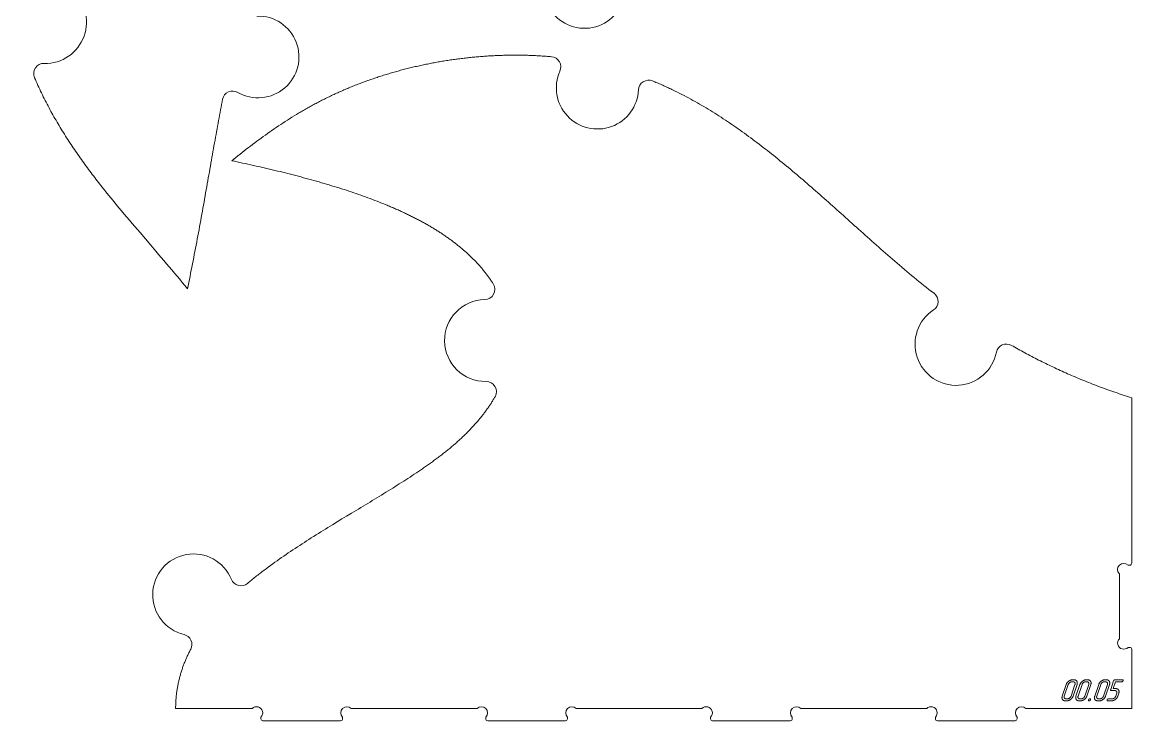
# Model space of a CAD drawing. Header units: millimetres. Extents: x 10 to 1344, y -734 to -10.
# Drawn here: x 801 to 1344, y -693 to -352 of the extents above; entities that cross this region are included whole.
import ezdxf

# ---------------------------------------------------------------- set-up
doc = ezdxf.new("R2010")
doc.units = ezdxf.units.MM
doc.layers.add('Cut', color=7, linetype='Continuous', lineweight=0)
doc.layers.add('Mark', color=7, linetype='Continuous', lineweight=0)

msp = doc.modelspace()

# ---------------------------------------------------------------- linework, layer by layer
at = {"layer": 'Cut'}
for points in [[(1095.743993, -338.835585, -1.3603779764), (1062.330305, -320.368013, 0.522612764)], [(915.851707, -348.821724, -1.321602448), (906.490873, -386.159873, 0.5137904406), (899.095488, -389.536316), (898.846142, -390.815361), (898.597234, -392.101853), (898.348699, -393.395782), (898.100474, -394.697136), (897.852494, -396.005905), (897.604698, -397.322077), (897.35702, -398.645642), (897.109396, -399.976588), (896.861764, -401.314904), (896.61406, -402.660579), (896.36622, -404.013597), (896.118193, -405.37386), (895.869936, -406.741213), (895.621404, -408.115499), (895.372556, -409.496562), (895.123347, -410.884246), (894.873735, -412.278394), (894.623675, -413.678849), (894.373124, -415.085456), (894.12204, -416.498057), (893.870379, -417.916496), (893.618097, -419.340617), (893.365151, -420.770263), (893.111499, -422.205279), (892.857095, -423.645506), (892.601898, -425.09079), (892.345864, -426.540973), (892.088949, -427.995899), (891.83111, -429.455412), (891.572305, -430.919355), (891.312488, -432.387571), (891.051618, -433.859905), (890.789651, -435.3362), (890.526543, -436.816298), (890.262251, -438.300045), (889.996733, -439.787283), (889.729943, -441.277856), (889.46184, -442.771608), (889.19238, -444.268382), (888.921519, -445.768021), (888.649214, -447.27037), (888.375423, -448.775271), (888.1001, -450.282568), (887.823204, -451.792105), (887.544691, -453.303726), (887.264517, -454.817273), (886.982639, -456.332591), (886.699014, -457.849523), (886.413599, -459.367913), (886.12635, -460.887603), (885.837224, -462.408438), (885.546177, -463.930261), (885.253166, -465.452916), (884.958148, -466.976246), (884.66108, -468.500095), (884.361918, -470.024307), (884.060618, -471.548724), (883.757138, -473.073191), (883.451435, -474.59755), (883.143464, -476.121647), (882.833182, -477.645323), (882.520547, -479.168423), (882.205515, -480.69079), (881.888042, -482.212268), (881.260838, -481.436011), (880.632012, -480.660961), (879.369715, -479.114324), (878.101596, -477.572038), (876.828103, -476.033783), (875.549679, -474.499241), (874.266772, -472.968092), (872.979827, -471.440019), (871.68929, -469.914702), (870.395606, -468.391823), (869.099222, -466.871062), (867.800582, -465.352101), (866.500134, -463.834621), (863.895593, -460.802827), (861.289166, -457.773131), (858.684419, -454.742982), (857.38379, -453.22694), (856.084918, -451.709828), (854.788249, -450.191327), (853.494229, -448.671119), (852.203304, -447.148884), (850.915919, -445.624304), (849.632521, -444.097059), (848.353555, -442.566832), (847.079467, -441.033303), (845.810702, -439.496153), (844.547707, -437.955064), (843.290927, -436.409716), (842.665008, -435.635346), (842.040809, -434.859791), (841.418387, -434.083012), (840.797797, -433.30497), (840.179095, -432.525624), (839.562338, -431.744934), (838.94758, -430.962861), (838.334877, -430.179364), (837.724286, -429.394404), (837.115861, -428.607942), (836.509659, -427.819936), (835.905735, -427.030348), (835.304145, -426.239137), (834.704945, -425.446263), (834.10819, -424.651688), (833.513936, -423.85537), (832.922239, -423.05727), (832.333155, -422.257348), (831.746739, -421.455565), (831.163047, -420.65188), (830.582135, -419.846253), (830.004058, -419.038646), (829.428873, -418.229017), (828.856634, -417.417327), (828.287398, -416.603536), (827.721218, -415.787604), (827.158128, -414.969485), (826.598155, -414.149131), (826.041324, -413.326494), (825.487661, -412.501527), (824.937194, -411.674182), (824.389948, -410.844411), (823.845949, -410.012166), (823.305224, -409.1774), (822.767799, -408.340064), (822.2337, -407.500112), (821.702952, -406.657494), (821.175584, -405.812164), (820.651619, -404.964073), (820.131086, -404.113174), (819.61401, -403.259419), (819.100416, -402.402759), (818.590333, -401.543149), (818.083784, -400.680539), (817.580798, -399.814881), (817.081399, -398.946129), (816.585615, -398.074234), (816.093471, -397.199148), (815.604994, -396.320824), (815.12021, -395.439213), (814.639144, -394.554269), (814.161824, -393.665943), (813.688275, -392.774187), (813.218524, -391.878954), (812.752597, -390.980196), (812.29052, -390.077865), (811.832319, -389.171913), (811.37802, -388.262293), (810.92765, -387.348957), (810.481235, -386.431856), (810.0388, -385.510943), (809.600373, -384.586171), (809.16598, -383.657492), (808.735646, -382.724857), (808.309398, -381.788219), (807.887262, -380.84753), (807.469264, -379.902743), (807.05543, -378.953808, -0.5488999596), (811.786897, -371.969326, 1.3752175485), (801.044307, -335.266783, -0.546758659)]]:
    msp.add_lwpolyline(points, format="xyb", dxfattribs=at)
msp.add_lwpolyline([(876.11856, -687.47204), (876.120527, -686.980263), (876.126417, -686.489809), (876.136215, -686.000673), (876.149905, -685.512851), (876.167469, -685.026339), (876.188892, -684.541133), (876.214159, -684.057228), (876.243252, -683.57462), (876.276155, -683.093306), (876.312853, -682.61328), (876.353329, -682.134539), (876.397568, -681.657078), (876.445552, -681.180894), (876.497267, -680.705982), (876.552695, -680.232338), (876.611821, -679.759958), (876.674628, -679.288837), (876.741101, -678.818972), (876.811223, -678.350358), (876.884978, -677.882991), (876.96235, -677.416867), (877.043323, -676.951981), (877.127881, -676.48833), (877.216007, -676.02591), (877.307686, -675.564715), (877.402901, -675.104742), (877.501636, -674.645988), (877.603875, -674.188446), (877.709602, -673.732115), (877.818801, -673.276988), (877.931455, -672.823062), (878.047549, -672.370334), (878.167067, -671.918798), (878.289991, -671.46845), (878.416307, -671.019287), (878.545998, -670.571303), (878.679047, -670.124496), (878.81544, -669.67886), (878.955158, -669.234392), (879.098188, -668.791088), (879.244511, -668.348942), (879.394113, -667.907952), (879.546977, -667.468112), (879.703086, -667.029419), (879.862426, -666.591868), (880.024979, -666.155456), (880.190729, -665.720178), (880.359661, -665.286029), (880.531759, -664.853007), (880.707005, -664.421106), (880.885384, -663.990322), (881.06688, -663.560651), (881.251477, -663.132089), (881.439158, -662.704633), (881.629908, -662.278276), (881.82371, -661.853016), (882.020548, -661.428849), (882.220407, -661.005769), (882.423269, -660.583774), (882.629119, -660.162858), (882.83794, -659.743017), (883.049717, -659.324248), (883.264434, -658.906546), (883.482074, -658.489906, 0.4893936579), (880.221809, -651.297788, -1.6387643395), (903.406993, -624.320271, 0.5078312246), (911.239867, -626.279972), (911.731859, -625.871484), (912.226019, -625.463998), (912.72232, -625.057506), (913.220734, -624.652001), (913.721232, -624.247476), (914.223787, -623.843924), (914.728371, -623.441337), (915.234956, -623.039708), (915.743515, -622.63903), (916.254018, -622.239296), (916.766439, -621.840498), (917.28075, -621.44263), (917.796922, -621.045683), (918.314928, -620.649651), (919.356329, -619.860302), (920.40473, -619.074526), (921.459908, -618.292263), (922.521639, -617.513457), (923.589701, -616.73805), (924.66387, -615.965983), (925.743923, -615.197198), (926.829637, -614.431638), (927.920788, -613.669246), (929.017154, -612.909962), (930.11851, -612.153729), (931.224635, -611.40049), (932.335305, -610.650186), (933.450296, -609.902759), (934.569385, -609.158152), (935.69235, -608.416307), (936.818967, -607.677165), (937.949012, -606.94067), (939.082263, -606.206762), (940.218496, -605.475385), (941.357489, -604.74648), (942.499018, -604.019989), (943.642859, -603.295855), (944.78879, -602.574019), (945.936588, -601.854424), (947.086028, -601.137012), (948.236889, -600.421725), (949.388946, -599.708505), (950.541977, -598.997294), (952.850067, -597.580669), (955.159374, -596.171385), (957.46811, -594.768981), (959.774492, -593.372993), (962.076733, -591.982958), (963.225743, -591.290028), (964.373048, -590.598412), (965.518425, -589.908054), (966.661651, -589.218894), (967.802502, -588.530875), (968.940756, -587.843939), (970.076189, -587.158028), (971.208579, -586.473085), (972.337701, -585.789051), (973.463332, -585.105868), (974.585251, -584.423479), (975.703232, -583.741826), (976.817054, -583.060851), (977.926492, -582.380495), (979.031324, -581.700702), (980.131327, -581.021413), (981.226276, -580.34257), (982.31595, -579.664116), (983.400125, -578.985992), (984.478577, -578.308141), (985.551084, -577.630504), (986.617423, -576.953025), (987.677369, -576.275644), (988.7307, -575.598305), (989.777193, -574.920949), (990.816624, -574.243518), (991.848771, -573.565955), (992.87341, -572.888201), (993.890317, -572.210199), (994.395802, -571.871087), (994.89927, -571.531891), (995.400695, -571.192604), (995.900046, -570.853218), (996.397298, -570.513728), (996.892421, -570.174124), (997.385389, -569.834401), (997.876173, -569.49455), (998.364745, -569.154565), (998.851077, -568.814438), (999.335141, -568.474163), (999.816911, -568.133731), (1000.296356, -567.793136), (1000.773451, -567.45237), (1001.248166, -567.111426), (1001.720475, -566.770298), (1002.190348, -566.428977), (1002.657758, -566.087456), (1003.122678, -565.745729), (1003.585079, -565.403788), (1004.044934, -565.061625), (1004.502214, -564.719234), (1004.956891, -564.376607), (1005.408939, -564.033737), (1005.858328, -563.690617), (1006.305031, -563.34724), (1006.74902, -563.003598), (1007.190267, -562.659684), (1007.628745, -562.315491), (1008.064425, -561.971011), (1008.497279, -561.626238), (1008.92728, -561.281164), (1009.354399, -560.935782), (1009.778609, -560.590084), (1010.199882, -560.244065), (1010.61819, -559.897715), (1011.033505, -559.551028), (1011.445799, -559.203997), (1011.855044, -558.856614), (1012.261214, -558.508874), (1012.664298, -558.160774), (1013.064299, -557.812319), (1013.461219, -557.463513), (1013.855063, -557.11436), (1014.245833, -556.764865), (1014.633532, -556.415032), (1015.018163, -556.064865), (1015.39973, -555.714368), (1015.778235, -555.363544), (1016.153682, -555.0124), (1016.526073, -554.660938), (1016.895412, -554.309163), (1017.261702, -553.957079), (1017.624945, -553.60469), (1017.985146, -553.252), (1018.342307, -552.899014), (1018.696431, -552.545735), (1019.047521, -552.192169), (1019.39558, -551.838318), (1019.740612, -551.484188), (1020.082619, -551.129783), (1020.421605, -550.775106), (1020.757573, -550.420161), (1021.090525, -550.064954), (1021.420465, -549.709488), (1021.747396, -549.353767), (1022.071321, -548.997796), (1022.392243, -548.641579), (1022.710165, -548.285119), (1023.025091, -547.928422), (1023.337023, -547.571491), (1023.645964, -547.21433), (1023.951918, -546.856945), (1024.254888, -546.499337), (1024.554876, -546.141513), (1024.851886, -545.783476), (1025.14592, -545.425231), (1025.436983, -545.066781), (1025.725077, -544.708131), (1026.010205, -544.349285), (1026.29237, -543.990247), (1026.571575, -543.631021), (1026.847824, -543.271612), (1027.121119, -542.912023), (1027.391464, -542.552259), (1027.658862, -542.192324), (1027.923315, -541.832223), (1028.184827, -541.471959), (1028.443401, -541.111536), (1028.699039, -540.75096), (1028.951746, -540.390233), (1029.201524, -540.02936), (1029.448377, -539.668346), (1029.692306, -539.307194), (1029.933316, -538.945909), (1030.17141, -538.584495), (1030.40659, -538.222955), (1030.63886, -537.861295), (1030.868222, -537.499519), (1031.094681, -537.13763), (1031.318238, -536.775633), (1031.538898, -536.413532), (1031.756662, -536.051331), (1031.971535, -535.689034), (1032.183518, -535.326646), (1032.392617, -534.96417, 0.5811685616), (1027.9798, -527.4795, -0.9995665367), (1027.368791, -487.484251, 0.5865447976), (1031.508406, -479.800283), (1031.286622, -479.454285), (1031.062104, -479.108945), (1030.834855, -478.76427), (1030.604879, -478.420263), (1030.37218, -478.076931), (1030.136762, -477.734278), (1029.898627, -477.392309), (1029.657781, -477.051029), (1029.414226, -476.710445), (1029.167967, -476.370559), (1028.919008, -476.031379), (1028.667351, -475.692908), (1028.413001, -475.355153), (1028.155962, -475.018117), (1027.896237, -474.681807), (1027.633831, -474.346227), (1027.368746, -474.011382), (1027.100987, -473.677277), (1026.830557, -473.343919), (1026.557461, -473.011311), (1026.281701, -472.679458), (1026.003282, -472.348367), (1025.722208, -472.018042), (1025.438482, -471.688487), (1025.152108, -471.359709), (1024.86309, -471.031712), (1024.571431, -470.704502), (1024.277135, -470.378083), (1023.980207, -470.05246), (1023.680649, -469.727639), (1023.378467, -469.403626), (1023.073662, -469.080424), (1022.766239, -468.758039), (1022.456203, -468.436476), (1022.143556, -468.11574), (1021.828302, -467.795837), (1021.510446, -467.476771), (1021.189991, -467.158547), (1020.86694, -466.841171), (1020.541298, -466.524648), (1020.213068, -466.208983), (1019.882254, -465.89418), (1019.54886, -465.580246), (1019.212889, -465.267185), (1018.874345, -464.955002), (1018.533233, -464.643702), (1018.189555, -464.333291), (1017.843316, -464.023773), (1017.49452, -463.715154), (1017.143169, -463.407439), (1016.789269, -463.100632), (1016.432822, -462.79474), (1016.073832, -462.489766), (1015.712303, -462.185717), (1015.34824, -461.882597), (1014.981645, -461.580411), (1014.612523, -461.279165), (1014.240876, -460.978863), (1013.86671, -460.679511), (1013.490028, -460.381114), (1013.110833, -460.083676), (1012.729129, -459.787204), (1012.34492, -459.491701), (1011.958211, -459.197174), (1011.569003, -458.903627), (1011.177302, -458.611065), (1010.783112, -458.319494), (1010.386435, -458.028919), (1009.987275, -457.739344), (1009.585637, -457.450775), (1009.181524, -457.163217), (1008.77494, -456.876675), (1008.365889, -456.591153), (1007.954374, -456.306659), (1007.540399, -456.023195), (1007.123969, -455.740768), (1006.705086, -455.459382), (1006.283754, -455.179043), (1005.859978, -454.899756), (1005.433761, -454.621525), (1005.005107, -454.344356), (1004.574019, -454.068255), (1004.140501, -453.793225), (1003.704558, -453.519273), (1003.266192, -453.246403), (1002.82541, -452.974618), (1002.382223, -452.703918), (1001.936643, -452.434297), (1001.488685, -452.165752), (1001.03836, -451.89828), (1000.585683, -451.631877), (1000.130665, -451.36654), (999.67332, -451.102264), (999.213661, -450.839047), (998.7517, -450.576885), (998.287452, -450.315773), (997.820928, -450.055709), (997.352142, -449.796689), (996.881106, -449.53871), (996.407834, -449.281767), (995.932339, -449.025857), (995.454634, -448.770977), (994.974731, -448.517122), (994.492644, -448.264291), (994.008385, -448.012477), (993.521968, -447.761679), (993.033405, -447.511893), (992.54271, -447.263115), (992.049895, -447.01534), (991.554974, -446.768567), (991.057959, -446.522791), (990.558864, -446.278009), (990.057701, -446.034216), (989.554483, -445.79141), (989.049223, -445.549587), (988.541935, -445.308743), (988.032632, -445.068874), (987.521325, -444.829978), (987.008029, -444.59205), (986.492756, -444.355087), (985.975519, -444.119085), (985.456331, -443.884041), (984.935206, -443.649951), (984.412155, -443.416811), (983.887193, -443.184618), (983.360332, -442.953369), (982.831585, -442.723059), (982.300965, -442.493685), (981.768485, -442.265244), (981.234157, -442.037732), (980.697996, -441.811145), (980.160014, -441.585479), (979.620224, -441.360732), (979.078639, -441.136899), (977.990135, -440.691963), (976.894606, -440.250642), (975.792156, -439.812907), (974.68289, -439.378729), (973.56691, -438.948081), (972.444321, -438.520932), (971.315226, -438.097254), (970.179729, -437.677019), (969.037935, -437.260197), (967.889946, -436.84676), (966.735867, -436.43668), (965.575802, -436.029926), (964.409854, -435.626472), (963.238127, -435.226287), (962.060725, -434.829344), (960.877752, -434.435613), (959.689311, -434.045065), (958.495507, -433.657673), (957.296443, -433.273406), (956.092224, -432.892237), (954.882952, -432.514137), (953.668731, -432.139076), (952.449667, -431.767027), (951.225861, -431.39796), (949.997419, -431.031846), (948.764444, -430.668657), (947.52704, -430.308365), (946.28531, -429.950939), (945.039358, -429.596353), (943.789289, -429.244576), (942.535206, -428.89558), (941.277213, -428.549336), (940.015414, -428.205816), (938.749912, -427.864991), (937.480811, -427.526832), (936.208215, -427.19131), (934.932229, -426.858397), (933.652955, -426.528063), (932.370498, -426.200281), (931.084961, -425.875021), (929.796449, -425.552254), (928.505065, -425.231952), (927.210912, -424.914086), (925.914095, -424.598627), (924.614718, -424.285547), (923.312884, -423.974816), (922.008697, -423.666407), (920.702262, -423.36029), (919.393681, -423.056436), (918.083058, -422.754817), (916.770498, -422.455404), (915.456105, -422.158168), (914.139981, -421.86308), (912.822231, -421.570112), (911.502959, -421.279236), (910.182269, -420.990421), (908.860263, -420.70364), (907.537047, -420.418863), (906.212724, -420.136063), (904.887398, -419.855209), (903.561172, -419.576274), (904.571574, -418.763909), (905.584168, -417.9545), (906.599043, -417.148167), (907.616284, -416.345034), (908.63598, -415.545222), (909.658218, -414.748854), (910.683085, -413.956053), (911.710669, -413.166939), (912.741058, -412.381636), (913.774338, -411.600266), (914.810597, -410.82295), (915.849923, -410.049812), (916.892403, -409.280973), (917.938124, -408.516555), (918.987173, -407.756681), (920.039639, -407.001473), (921.095608, -406.251053), (922.155168, -405.505544), (923.218407, -404.765067), (924.285411, -404.029745), (925.356269, -403.299699), (926.431067, -402.575053), (927.509893, -401.855928), (928.592834, -401.142447), (929.679978, -400.434732), (930.771412, -399.732904), (931.867224, -399.037087), (932.967501, -398.347402), (934.072331, -397.663972), (935.1818, -396.986919), (935.738301, -396.650822), (936.295996, -396.316364), (936.854894, -395.983563), (937.415007, -395.652431), (937.976345, -395.322986), (938.53892, -394.995242), (939.102742, -394.669214), (939.667822, -394.344918), (940.234172, -394.022369), (940.801802, -393.701582), (941.370723, -393.382572), (941.940945, -393.065356), (942.512481, -392.749947), (943.085341, -392.436362), (943.659535, -392.124616), (944.235075, -391.814723), (944.811972, -391.506699), (945.390236, -391.20056), (945.969878, -390.896321), (946.55091, -390.593997), (947.133343, -390.293603), (947.717186, -389.995154), (948.30245, -389.698666), (948.889129, -389.404142), (949.47721, -389.111584), (950.066681, -388.820992), (950.657528, -388.532368), (951.249741, -388.245712), (951.843305, -387.961025), (952.438209, -387.678308), (953.034439, -387.397561), (953.631984, -387.118787), (954.230831, -386.841985), (954.830967, -386.567156), (955.43238, -386.294301), (956.035057, -386.023422), (956.638985, -385.754518), (957.244153, -385.487591), (957.850547, -385.222642), (958.458154, -384.959671), (959.066964, -384.698679), (959.676961, -384.439667), (960.288136, -384.182637), (960.900473, -383.927588), (961.513962, -383.674521), (962.12859, -383.423439), (962.744343, -383.17434), (963.36121, -382.927227), (963.979178, -382.6821), (964.598234, -382.438959), (965.218366, -382.197807), (965.839562, -381.958643), (966.461808, -381.721468), (967.085092, -381.486284), (967.709401, -381.253091), (968.334724, -381.021889), (968.961047, -380.792681), (969.588358, -380.565466), (970.216644, -380.340246), (970.845893, -380.117021), (971.476092, -379.895792), (972.107229, -379.67656), (972.739292, -379.459326), (973.372266, -379.244091), (974.006141, -379.030856), (974.640903, -378.819621), (975.27654, -378.610387), (975.913039, -378.403155), (976.550388, -378.197927), (977.188575, -377.994702), (977.827586, -377.793481), (978.467409, -377.594267), (979.108032, -377.397058), (979.749441, -377.201857), (980.391626, -377.008664), (981.034572, -376.81748), (981.678267, -376.628305), (982.322699, -376.441142), (982.967856, -376.255989), (983.613724, -376.072849), (984.260291, -375.891722), (984.907545, -375.712609), (985.555472, -375.535511), (986.204061, -375.360428), (986.8533, -375.187362), (987.503174, -375.016314), (988.153672, -374.847283), (988.804782, -374.680272), (989.45649, -374.515281), (990.108784, -374.35231), (990.761652, -374.191361), (991.41508, -374.032434), (992.069058, -373.875531), (992.723571, -373.720652), (993.378607, -373.567798), (994.034154, -373.416969), (994.6902, -373.268168), (995.346731, -373.121394), (996.003735, -372.976648), (996.6612, -372.833931), (997.319113, -372.693245), (997.977461, -372.554589), (998.636232, -372.417966), (999.295413, -372.283375), (999.954992, -372.150817), (1000.614957, -372.020293), (1001.275294, -371.891805), (1001.935991, -371.765353), (1002.597036, -371.640938), (1003.258416, -371.51856), (1003.920118, -371.398221), (1004.58213, -371.279921), (1005.244439, -371.163662), (1005.907033, -371.049443), (1006.5699, -370.937267), (1007.233026, -370.827133), (1007.896399, -370.719043), (1008.560007, -370.612998), (1009.223837, -370.508997), (1009.887876, -370.407043), (1010.552112, -370.307136), (1011.216532, -370.209277), (1011.881124, -370.113467), (1012.545876, -370.019706), (1013.210774, -369.927995), (1013.875806, -369.838336), (1014.540959, -369.750729), (1015.206222, -369.665174), (1015.871581, -369.581674), (1016.537024, -369.500228), (1017.202539, -369.420838), (1017.868112, -369.343504), (1018.533731, -369.268227), (1019.199384, -369.195008), (1019.865058, -369.123848), (1020.530741, -369.054748), (1021.196419, -368.987708), (1021.862081, -368.92273), (1022.527714, -368.859814), (1023.193305, -368.798961), (1023.858842, -368.740172), (1024.524313, -368.683448), (1025.189704, -368.62879), (1025.855003, -368.576198), (1026.520197, -368.525673), (1027.185275, -368.477216), (1027.850223, -368.430829), (1028.515029, -368.386511), (1029.17968, -368.344265), (1029.844164, -368.304089), (1030.508468, -368.265987), (1031.17258, -368.229957), (1031.836487, -368.196002), (1032.500176, -368.164121), (1033.163636, -368.134317), (1033.826852, -368.106589), (1034.489814, -368.080938), (1035.152508, -368.057366), (1035.814922, -368.035873), (1036.477043, -368.01646), (1037.138859, -367.999128), (1037.800357, -367.983878), (1038.461524, -367.97071), (1039.122348, -367.959626), (1039.782817, -367.950626), (1040.442918, -367.943711), (1041.102638, -367.938882), (1041.761965, -367.93614), (1042.420886, -367.935486), (1043.079388, -367.93692), (1043.73746, -367.940444), (1044.395088, -367.946057), (1045.05226, -367.953762), (1045.708964, -367.963559), (1046.365186, -367.975448), (1047.020915, -367.989431), (1047.676138, -368.005509), (1048.330842, -368.023682), (1048.985014, -368.04395), (1049.638643, -368.066316), (1050.291715, -368.09078), (1050.944218, -368.117343), (1051.59614, -368.146004), (1052.247467, -368.176767), (1052.898188, -368.20963), (1053.548289, -368.244596), (1054.197759, -368.281664), (1054.846584, -368.320837), (1055.494753, -368.362114), (1056.142252, -368.405496), (1056.789068, -368.450985), (1057.435191, -368.49858), (1058.080606, -368.548284), (1058.725302, -368.600097), (1059.369265, -368.654019), (1060.012484, -368.710051, -0.5154107411), (1064.132816, -375.735528, 1.2063716503), (1102.551051, -384.927741, -0.5174917947), (1109.435505, -380.54038), (1110.000194, -380.772145), (1110.563945, -381.005846), (1111.126767, -381.241476), (1111.688667, -381.47903), (1112.249654, -381.718501), (1112.809736, -381.959882), (1113.368922, -382.203167), (1113.927219, -382.44835), (1114.484636, -382.695425), (1115.041181, -382.944384), (1115.596862, -383.195222), (1116.151688, -383.447932), (1116.705667, -383.702508), (1117.258806, -383.958943), (1117.811116, -384.217231), (1118.362602, -384.477366), (1118.913275, -384.739342), (1119.463141, -385.003151), (1120.560489, -385.536245), (1121.654712, -386.076598), (1122.745877, -386.62416), (1123.834048, -387.178878), (1124.919292, -387.740701), (1126.001676, -388.30958), (1127.081264, -388.885462), (1128.158123, -389.468296), (1129.232319, -390.058032), (1130.303918, -390.654618), (1131.372986, -391.258004), (1132.439588, -391.868137), (1133.503791, -392.484968), (1134.565661, -393.108445), (1135.625264, -393.738517), (1136.682665, -394.375133), (1137.737931, -395.018241), (1138.791127, -395.667792), (1139.84232, -396.323733), (1140.891576, -396.986014), (1141.93896, -397.654583), (1142.984538, -398.32939), (1144.028377, -399.010383), (1145.070542, -399.697511), (1146.111099, -400.390724), (1147.150115, -401.08997), (1148.187655, -401.795198), (1149.223785, -402.506357), (1150.258571, -403.223396), (1151.29208, -403.946264), (1152.324376, -404.67491), (1153.355527, -405.409283), (1154.385598, -406.149331), (1155.414654, -406.895004), (1156.442763, -407.64625), (1157.46999, -408.403019), (1158.4964, -409.165259), (1159.522061, -409.93292), (1160.547037, -410.705949), (1161.571395, -411.484297), (1162.595201, -412.267912), (1163.618521, -413.056743), (1164.64142, -413.85074), (1165.663965, -414.649849), (1166.686221, -415.454022), (1167.708255, -416.263207), (1168.730133, -417.077352), (1169.75192, -417.896406), (1170.773683, -418.720319), (1171.795487, -419.54904), (1172.817399, -420.382517), (1173.839484, -421.220699), (1174.861808, -422.063536), (1175.884438, -422.910975), (1176.907439, -423.762967), (1177.930877, -424.61946), (1178.954819, -425.480403), (1179.979329, -426.345744), (1181.004475, -427.215433), (1182.030322, -428.089419), (1183.056936, -428.967651), (1184.084382, -429.850077), (1185.112728, -430.736647), (1186.142039, -431.627309), (1187.172381, -432.522013), (1188.20382, -433.420706), (1189.236422, -434.323339), (1190.270252, -435.229861), (1191.305377, -436.140219), (1192.341863, -437.054363), (1193.379776, -437.972242), (1194.419181, -438.893805), (1195.460145, -439.819), (1196.502734, -440.747778), (1197.547013, -441.680086), (1198.59306, -442.615863), (1199.640997, -443.555002), (1200.690964, -444.49738), (1201.7431, -445.442876), (1202.797543, -446.391368), (1203.854431, -447.342733), (1204.913903, -448.296851), (1205.976097, -449.253599), (1207.041152, -450.212856), (1208.109206, -451.174499), (1209.180398, -452.138407), (1210.254867, -453.104458), (1211.33275, -454.07253), (1212.414187, -455.042501), (1213.499316, -456.01425), (1214.588275, -456.987654), (1215.681203, -457.962592), (1216.778238, -458.938942), (1217.879519, -459.916582), (1218.985185, -460.89539), (1220.095373, -461.875245), (1221.210223, -462.856024), (1222.329873, -463.837606), (1223.454461, -464.819869), (1224.584126, -465.802691), (1225.719006, -466.78595), (1226.85924, -467.769524), (1228.004967, -468.753292), (1229.156325, -469.737132), (1230.313451, -470.720922), (1231.476486, -471.704539), (1232.645567, -472.687863), (1233.820833, -473.670771), (1235.002423, -474.653142), (1236.190474, -475.634853), (1237.385126, -476.615784), (1238.586516, -477.595811), (1239.794784, -478.574813), (1241.010068, -479.552669), (1242.232506, -480.529256), (1243.462237, -481.504453), (1244.6994, -482.478137), (1245.944132, -483.450188), (1247.196573, -484.420482, -0.5144426373), (1246.898487, -492.550727, 1.5006992413), (1277.692137, -513.244509, -0.5124290606), (1285.079649, -509.881096), (1285.883584, -510.339579), (1286.690769, -510.796597), (1287.501223, -511.252133), (1288.314967, -511.706167), (1289.132021, -512.158684), (1289.952405, -512.609664), (1290.77614, -513.05909), (1291.603245, -513.506945), (1292.433741, -513.95321), (1293.267648, -514.397867), (1294.104987, -514.8409), (1294.945777, -515.282289), (1295.790039, -515.722018), (1296.637793, -516.160069), (1297.48906, -516.596423), (1298.343858, -517.031063), (1299.20221, -517.463971), (1300.064134, -517.89513), (1300.929652, -518.324521), (1301.798783, -518.752127), (1302.671547, -519.17793), (1303.547965, -519.601912), (1304.428058, -520.024056), (1305.311844, -520.444343), (1306.199345, -520.862756), (1307.090581, -521.279277), (1307.985571, -521.693888), (1308.884337, -522.106572), (1309.786898, -522.51731), (1310.693275, -522.926086), (1311.603488, -523.33288), (1312.517556, -523.737676), (1313.435501, -524.140455), (1314.357342, -524.5412), (1315.2831, -524.939892), (1316.212795, -525.336515), (1317.146448, -525.731051), (1318.084077, -526.123481), (1319.025704, -526.513787), (1319.971349, -526.901953), (1320.921032, -527.287959), (1321.874773, -527.67179), (1322.832593, -528.053425), (1323.794511, -528.432849), (1324.760549, -528.810043), (1325.730725, -529.184988), (1326.705061, -529.557669), (1327.683577, -529.928066), (1328.666292, -530.296161), (1329.653228, -530.661938), (1330.644403, -531.025378), (1331.63984, -531.386464), (1332.639557, -531.745177), (1333.643574, -532.101501), (1334.651914, -532.455416), (1335.664594, -532.806906), (1336.681636, -533.155952), (1337.70306, -533.502537), (1338.728886, -533.846643), (1339.759134, -534.188252), (1340.793825, -534.527347), (1341.832978, -534.863909), (1342.876615, -535.197921), (1343.924755, -535.529365), (1343.924755, -616.372182, -0.4142135624), (1342.924757, -617.37218), (1342.067408, -617.37218, 1), (1337.824767, -621.614821), (1337.824767, -653.329458, 1), (1342.067408, -657.572099), (1342.924757, -657.572099, -0.4142135624), (1343.924755, -658.572097), (1343.924755, -687.47204), (1292.067508, -687.47204, 1), (1287.824867, -691.714681), (1287.824867, -692.47203, -0.4142135624), (1286.824869, -693.472028), (1248.824945, -693.472028, -0.4142135624), (1247.824947, -692.47203), (1247.824947, -691.714681, 1), (1243.582306, -687.47204), (1182.067728, -687.47204, 1), (1177.825087, -691.714681), (1177.825087, -692.47203, -0.4142135624), (1176.825089, -693.472028), (1138.825165, -693.472028, -0.4142135624), (1137.825167, -692.47203), (1137.825167, -691.714681, 1), (1133.582526, -687.47204), (1072.067948, -687.47204, 1), (1067.825307, -691.714681), (1067.825307, -692.47203, -0.4142135624), (1066.825309, -693.472028), (1028.825385, -693.472028, -0.4142135624), (1027.825387, -692.47203), (1027.825387, -691.714681, 1), (1023.582746, -687.47204), (962.068168, -687.47204, 1), (957.825527, -691.714681), (957.825527, -692.47203, -0.4142135624), (956.825529, -693.472028), (918.825605, -693.472028, -0.4142135624), (917.825607, -692.47203), (917.825607, -691.714681, 1), (913.582966, -687.47204)], format="xyb", close=True, dxfattribs=at)
at = {"layer": 'Mark'}
for points in [[(1311.401971, -683.709391), (1312.116256, -683.709391), (1312.235761, -683.706785), (1312.354797, -683.698965), (1312.473364, -683.685933), (1312.59146, -683.667688), (1312.709088, -683.644231), (1312.826246, -683.61556), (1312.942934, -683.581677), (1313.059153, -683.54258), (1313.174902, -683.498271), (1313.290182, -683.44875), (1313.404992, -683.394015), (1313.519333, -683.334067), (1313.633204, -683.268907), (1313.746605, -683.198534), (1313.859537, -683.122948), (1313.972, -683.042149), (1314.081983, -682.957634), (1314.187477, -682.870901), (1314.288482, -682.781949), (1314.384998, -682.690779), (1314.477024, -682.59739), (1314.564562, -682.501782), (1314.64761, -682.403956), (1314.72617, -682.303911), (1314.80024, -682.201648), (1314.869821, -682.097165), (1314.934913, -681.990465), (1314.995515, -681.881545), (1315.051629, -681.770407), (1315.103254, -681.65705), (1315.150389, -681.541475), (1315.193035, -681.423681), (1317.134996, -675.709407), (1317.172315, -675.591879), (1317.203638, -675.476544), (1317.228964, -675.3634), (1317.248294, -675.25245), (1317.261627, -675.143692), (1317.268963, -675.037126), (1317.270302, -674.932753), (1317.265645, -674.830572), (1317.254991, -674.730584), (1317.238341, -674.632788), (1317.215693, -674.537185), (1317.187049, -674.443774), (1317.152409, -674.352556), (1317.111772, -674.26353), (1317.065138, -674.176696), (1317.012507, -674.092055), (1316.954883, -674.011121), (1316.89327, -673.935409), (1316.827667, -673.864918), (1316.758075, -673.799649), (1316.684493, -673.739601), (1316.606921, -673.684775), (1316.52536, -673.63517), (1316.43981, -673.590787), (1316.35027, -673.551625), (1316.256741, -673.517685), (1316.159222, -673.488967), (1316.057713, -673.46547), (1315.952215, -673.447194), (1315.842728, -673.43414), (1315.729251, -673.426308), (1315.611784, -673.423697), (1314.8975, -673.423697), (1314.779442, -673.426314), (1314.661763, -673.434164), (1314.544462, -673.447247), (1314.427541, -673.465564), (1314.310998, -673.489114), (1314.194834, -673.517897), (1314.079049, -673.551914), (1313.963643, -673.591163), (1313.848616, -673.635647), (1313.733967, -673.685363), (1313.619698, -673.740313), (1313.505807, -673.800496), (1313.392295, -673.865913), (1313.279162, -673.936562), (1313.166408, -674.012446), (1313.054033, -674.093562), (1312.944097, -674.178374), (1312.83866, -674.265342), (1312.737723, -674.354468), (1312.641286, -674.445752), (1312.549348, -674.539192), (1312.46191, -674.634789), (1312.378972, -674.732544), (1312.300533, -674.832456), (1312.226593, -674.934525), (1312.157153, -675.038751), (1312.092213, -675.145134), (1312.031773, -675.253674), (1311.975832, -675.364372), (1311.92439, -675.477226), (1311.877448, -675.592238), (1311.835006, -675.709407), (1309.893046, -681.423681), (1309.855753, -681.541116), (1309.824426, -681.656368), (1309.799065, -681.769436), (1309.779671, -681.880321), (1309.766242, -681.989023), (1309.75878, -682.095541), (1309.757284, -682.199876), (1309.761754, -682.302028), (1309.772191, -682.401996), (1309.788593, -682.499781), (1309.810962, -682.595383), (1309.839297, -682.688802), (1309.873598, -682.780037), (1309.913865, -682.869089), (1309.960098, -682.955957), (1310.012298, -683.040642), (1310.06946, -683.121624), (1310.130581, -683.19738), (1310.195661, -683.267912), (1310.2647, -683.33322), (1310.337698, -683.393303), (1310.414656, -683.448161), (1310.495572, -683.497795), (1310.580447, -683.542204), (1310.669281, -683.581388), (1310.762074, -683.615348), (1310.858826, -683.644083), (1310.959537, -683.667594), (1311.064207, -683.68588), (1311.172836, -683.698942), (1311.285424, -683.706779)], [(1311.741814, -682.709393), (1312.456099, -682.709393), (1312.522617, -682.707921), (1312.58894, -682.703507), (1312.655068, -682.696149), (1312.721001, -682.685847), (1312.786739, -682.672603), (1312.852283, -682.656415), (1312.917632, -682.637285), (1312.982786, -682.615211), (1313.047744, -682.590194), (1313.112509, -682.562233), (1313.177078, -682.53133), (1313.241452, -682.497483), (1313.305632, -682.460693), (1313.369616, -682.42096), (1313.433406, -682.378283), (1313.497001, -682.332664), (1313.55922, -682.284965), (1313.618885, -682.236052), (1313.675994, -682.185923), (1313.730549, -682.134579), (1313.782548, -682.08202), (1313.831991, -682.028246), (1313.87888, -681.973258), (1313.923214, -681.917054), (1313.964992, -681.859635), (1314.004215, -681.801001), (1314.040883, -681.741152), (1314.074995, -681.680088), (1314.106553, -681.617809), (1314.135555, -681.554315), (1314.162002, -681.489605), (1314.185894, -681.423681), (1316.127855, -675.709407), (1316.148681, -675.643749), (1316.166125, -675.579279), (1316.180189, -675.515999), (1316.190871, -675.453907), (1316.198171, -675.393005), (1316.202091, -675.333291), (1316.202629, -675.274766), (1316.199785, -675.21743), (1316.193561, -675.161283), (1316.183955, -675.106324), (1316.170967, -675.052555), (1316.154599, -674.999974), (1316.134849, -674.948582), (1316.111717, -674.89838), (1316.085204, -674.849366), (1316.05531, -674.80154), (1316.02264, -674.755786), (1315.987797, -674.712983), (1315.950782, -674.673132), (1315.911595, -674.636233), (1315.870237, -674.602286), (1315.826706, -674.571291), (1315.781004, -674.543248), (1315.733129, -674.518157), (1315.683082, -674.496017), (1315.630864, -674.47683), (1315.576473, -674.460594), (1315.519911, -674.447311), (1315.461177, -674.436979), (1315.40027, -674.429599), (1315.337192, -674.425171), (1315.271941, -674.423695), (1314.557657, -674.423695), (1314.492653, -674.425176), (1314.427747, -674.429618), (1314.362938, -674.437022), (1314.298227, -674.447387), (1314.233613, -674.460714), (1314.169098, -674.477002), (1314.104679, -674.496252), (1314.040359, -674.518463), (1313.976136, -674.543636), (1313.912011, -674.571771), (1313.847984, -674.602866), (1313.784054, -674.636924), (1313.720221, -674.673943), (1313.656487, -674.713923), (1313.59285, -674.756865), (1313.529311, -674.802768), (1313.467104, -674.850732), (1313.407466, -674.899857), (1313.350395, -674.950141), (1313.295892, -675.001586), (1313.243957, -675.05419), (1313.19459, -675.107955), (1313.14779, -675.16288), (1313.103558, -675.218965), (1313.061895, -675.27621), (1313.022799, -675.334615), (1312.98627, -675.39418), (1312.95231, -675.454905), (1312.920918, -675.51679), (1312.892093, -675.579836), (1312.865836, -675.644041), (1312.842147, -675.709407), (1310.900187, -681.423681), (1310.879362, -681.489313), (1310.861892, -681.553758), (1310.847779, -681.617017), (1310.837021, -681.67909), (1310.829618, -681.739977), (1310.825571, -681.799677), (1310.82488, -681.858191), (1310.827545, -681.915519), (1310.833565, -681.971661), (1310.84294, -682.026616), (1310.855671, -682.080385), (1310.871758, -682.132968), (1310.891201, -682.184364), (1310.913999, -682.234574), (1310.940153, -682.283598), (1310.969662, -682.331436), (1311.001916, -682.377204), (1311.036304, -682.42002), (1311.072827, -682.459882), (1311.111483, -682.496792), (1311.152273, -682.530749), (1311.195198, -682.561754), (1311.240256, -682.589805), (1311.287449, -682.614904), (1311.336775, -682.63705), (1311.388236, -682.656243), (1311.44183, -682.672483), (1311.497559, -682.685771), (1311.555422, -682.696105), (1311.615419, -682.703487), (1311.67755, -682.707917)], [(1322.3332, -673.423697), (1321.618915, -673.423697), (1321.500857, -673.426314), (1321.383178, -673.434164), (1321.265877, -673.447247), (1321.148956, -673.465564), (1321.032413, -673.489114), (1320.916249, -673.517897), (1320.800464, -673.551914), (1320.685058, -673.591163), (1320.570031, -673.635647), (1320.455383, -673.685363), (1320.341113, -673.740313), (1320.227222, -673.800496), (1320.11371, -673.865913), (1320.000577, -673.936562), (1319.887823, -674.012446), (1319.775448, -674.093562), (1319.665512, -674.178374), (1319.560075, -674.265342), (1319.459138, -674.354468), (1319.362701, -674.445752), (1319.270763, -674.539192), (1319.183325, -674.634789), (1319.100387, -674.732544), (1319.021948, -674.832456), (1318.948008, -674.934525), (1318.878569, -675.038751), (1318.813628, -675.145134), (1318.753188, -675.253674), (1318.697247, -675.364372), (1318.645805, -675.477226), (1318.598864, -675.592238), (1318.556421, -675.709407), (1316.614461, -681.423681), (1316.577168, -681.541116), (1316.545841, -681.656368), (1316.52048, -681.769436), (1316.501086, -681.880321), (1316.487657, -681.989023), (1316.480195, -682.095541), (1316.478699, -682.199876), (1316.483169, -682.302028), (1316.493606, -682.401996), (1316.510008, -682.499781), (1316.532377, -682.595383), (1316.560712, -682.688802), (1316.595013, -682.780037), (1316.63528, -682.869089), (1316.681513, -682.955957), (1316.733713, -683.040642), (1316.790875, -683.121624), (1316.851996, -683.19738), (1316.917076, -683.267912), (1316.986115, -683.33322), (1317.059114, -683.393303), (1317.136071, -683.448161), (1317.216987, -683.497795), (1317.301862, -683.542204), (1317.390696, -683.581388), (1317.483489, -683.615348), (1317.580241, -683.644083), (1317.680952, -683.667594), (1317.785622, -683.68588), (1317.894251, -683.698942), (1318.006839, -683.706779), (1318.123387, -683.709391), (1318.837671, -683.709391), (1318.957176, -683.706785), (1319.076212, -683.698965), (1319.194779, -683.685933), (1319.312876, -683.667688), (1319.430503, -683.644231), (1319.547661, -683.61556), (1319.664349, -683.581677), (1319.780568, -683.54258), (1319.896317, -683.498271), (1320.011597, -683.44875), (1320.126407, -683.394015), (1320.240748, -683.334067), (1320.354619, -683.268907), (1320.46802, -683.198534), (1320.580952, -683.122948), (1320.693415, -683.042149), (1320.803398, -682.957634), (1320.908892, -682.870901), (1321.009897, -682.781949), (1321.106413, -682.690779), (1321.198439, -682.59739), (1321.285977, -682.501782), (1321.369025, -682.403956), (1321.447585, -682.303911), (1321.521655, -682.201648), (1321.591236, -682.097165), (1321.656328, -681.990465), (1321.716931, -681.881545), (1321.773044, -681.770407), (1321.824669, -681.65705), (1321.871804, -681.541475), (1321.91445, -681.423681), (1323.856411, -675.709407), (1323.89373, -675.591879), (1323.925053, -675.476544), (1323.950379, -675.3634), (1323.969709, -675.25245), (1323.983042, -675.143692), (1323.990378, -675.037126), (1323.991717, -674.932753), (1323.98706, -674.830572), (1323.976406, -674.730584), (1323.959756, -674.632788), (1323.937108, -674.537185), (1323.908465, -674.443774), (1323.873824, -674.352556), (1323.833187, -674.26353), (1323.786553, -674.176696), (1323.733922, -674.092055), (1323.676298, -674.011121), (1323.614685, -673.935409), (1323.549082, -673.864918), (1323.47949, -673.799649), (1323.405908, -673.739601), (1323.328337, -673.684775), (1323.246776, -673.63517), (1323.161225, -673.590787), (1323.071685, -673.551625), (1322.978156, -673.517685), (1322.880637, -673.488967), (1322.779128, -673.46547), (1322.67363, -673.447194), (1322.564143, -673.43414), (1322.450666, -673.426308)], [(1321.993356, -674.423695), (1321.279072, -674.423695), (1321.214068, -674.425176), (1321.149162, -674.429618), (1321.084353, -674.437022), (1321.019642, -674.447387), (1320.955028, -674.460714), (1320.890513, -674.477002), (1320.826095, -674.496252), (1320.761774, -674.518463), (1320.697551, -674.543636), (1320.633426, -674.571771), (1320.569399, -674.602866), (1320.505469, -674.636924), (1320.441637, -674.673943), (1320.377902, -674.713923), (1320.314265, -674.756865), (1320.250726, -674.802768), (1320.18852, -674.850732), (1320.128881, -674.899857), (1320.07181, -674.950141), (1320.017307, -675.001586), (1319.965372, -675.05419), (1319.916005, -675.107955), (1319.869205, -675.16288), (1319.824974, -675.218965), (1319.78331, -675.27621), (1319.744214, -675.334615), (1319.707686, -675.39418), (1319.673725, -675.454905), (1319.642333, -675.51679), (1319.613508, -675.579836), (1319.587251, -675.644041), (1319.563562, -675.709407), (1317.621602, -681.423681), (1317.600777, -681.489313), (1317.583308, -681.553758), (1317.569194, -681.617017), (1317.558436, -681.67909), (1317.551033, -681.739977), (1317.546986, -681.799677), (1317.546295, -681.858191), (1317.54896, -681.915519), (1317.55498, -681.971661), (1317.564355, -682.026616), (1317.577087, -682.080385), (1317.593173, -682.132968), (1317.612616, -682.184364), (1317.635414, -682.234574), (1317.661568, -682.283598), (1317.691077, -682.331436), (1317.723331, -682.377204), (1317.757719, -682.42002), (1317.794242, -682.459882), (1317.832898, -682.496792), (1317.873688, -682.530749), (1317.916613, -682.561754), (1317.961671, -682.589805), (1318.008864, -682.614904), (1318.05819, -682.63705), (1318.109651, -682.656243), (1318.163246, -682.672483), (1318.218974, -682.685771), (1318.276837, -682.696105), (1318.336834, -682.703487), (1318.398965, -682.707917), (1318.46323, -682.709393), (1319.177514, -682.709393), (1319.244032, -682.707921), (1319.310355, -682.703507), (1319.376483, -682.696149), (1319.442416, -682.685847), (1319.508155, -682.672603), (1319.573698, -682.656415), (1319.639047, -682.637285), (1319.704201, -682.615211), (1319.76916, -682.590194), (1319.833924, -682.562233), (1319.898493, -682.53133), (1319.962867, -682.497483), (1320.027047, -682.460693), (1320.091031, -682.42096), (1320.154821, -682.378283), (1320.218416, -682.332664), (1320.280636, -682.284965), (1320.3403, -682.236052), (1320.39741, -682.185923), (1320.451964, -682.134579), (1320.503963, -682.08202), (1320.553407, -682.028246), (1320.600295, -681.973258), (1320.644629, -681.917054), (1320.686407, -681.859635), (1320.72563, -681.801001), (1320.762298, -681.741152), (1320.796411, -681.680088), (1320.827968, -681.617809), (1320.85697, -681.554315), (1320.883418, -681.489605), (1320.90731, -681.423681), (1322.84927, -675.709407), (1322.870096, -675.643749), (1322.887541, -675.579279), (1322.901604, -675.515999), (1322.912286, -675.453907), (1322.919587, -675.393005), (1322.923506, -675.333291), (1322.924044, -675.274766), (1322.921201, -675.21743), (1322.914976, -675.161283), (1322.90537, -675.106324), (1322.892382, -675.052555), (1322.876014, -674.999974), (1322.856264, -674.948582), (1322.833132, -674.89838), (1322.806619, -674.849366), (1322.776725, -674.80154), (1322.744055, -674.755786), (1322.709212, -674.712983), (1322.672197, -674.673132), (1322.633011, -674.636233), (1322.591652, -674.602286), (1322.548121, -674.571291), (1322.502419, -674.543248), (1322.454544, -674.518157), (1322.404498, -674.496017), (1322.352279, -674.47683), (1322.297889, -674.460594), (1322.241326, -674.447311), (1322.182592, -674.436979), (1322.121685, -674.429599), (1322.058607, -674.425171)], [(1331.490324, -673.423697), (1330.77604, -673.423697), (1330.657982, -673.426314), (1330.540302, -673.434164), (1330.423002, -673.447247), (1330.30608, -673.465564), (1330.189538, -673.489114), (1330.073374, -673.517897), (1329.957589, -673.551914), (1329.842183, -673.591163), (1329.727156, -673.635647), (1329.612507, -673.685363), (1329.498238, -673.740313), (1329.384347, -673.800496), (1329.270835, -673.865913), (1329.157702, -673.936562), (1329.044948, -674.012446), (1328.932572, -674.093562), (1328.822636, -674.178374), (1328.7172, -674.265342), (1328.616263, -674.354468), (1328.519826, -674.445752), (1328.427888, -674.539192), (1328.34045, -674.634789), (1328.257511, -674.732544), (1328.179072, -674.832456), (1328.105133, -674.934525), (1328.035693, -675.038751), (1327.970753, -675.145134), (1327.910312, -675.253674), (1327.854371, -675.364372), (1327.80293, -675.477226), (1327.755988, -675.592238), (1327.713546, -675.709407), (1325.771585, -681.423681), (1325.734292, -681.541116), (1325.702966, -681.656368), (1325.677605, -681.769436), (1325.65821, -681.880321), (1325.644782, -681.989023), (1325.63732, -682.095541), (1325.635824, -682.199876), (1325.640294, -682.302028), (1325.65073, -682.401996), (1325.667133, -682.499781), (1325.689501, -682.595383), (1325.717836, -682.688802), (1325.752137, -682.780037), (1325.792405, -682.869089), (1325.838638, -682.955957), (1325.890837, -683.040642), (1325.948, -683.121624), (1326.009121, -683.19738), (1326.074201, -683.267912), (1326.14324, -683.33322), (1326.216238, -683.393303), (1326.293195, -683.448161), (1326.374111, -683.497795), (1326.458986, -683.542204), (1326.547821, -683.581388), (1326.640614, -683.615348), (1326.737366, -683.644083), (1326.838077, -683.667594), (1326.942747, -683.68588), (1327.051376, -683.698942), (1327.163964, -683.706779), (1327.280511, -683.709391), (1327.994795, -683.709391), (1328.114301, -683.706785), (1328.233337, -683.698965), (1328.351903, -683.685933), (1328.47, -683.667688), (1328.587628, -683.644231), (1328.704785, -683.61556), (1328.821474, -683.581677), (1328.937692, -683.54258), (1329.053442, -683.498271), (1329.168721, -683.44875), (1329.283532, -683.394015), (1329.397872, -683.334067), (1329.511743, -683.268907), (1329.625145, -683.198534), (1329.738077, -683.122948), (1329.850539, -683.042149), (1329.960523, -682.957634), (1330.066017, -682.870901), (1330.167022, -682.781949), (1330.263537, -682.690779), (1330.355564, -682.59739), (1330.443102, -682.501782), (1330.52615, -682.403956), (1330.604709, -682.303911), (1330.678779, -682.201648), (1330.74836, -682.097165), (1330.813452, -681.990465), (1330.874055, -681.881545), (1330.930169, -681.770407), (1330.981793, -681.65705), (1331.028929, -681.541475), (1331.071575, -681.423681), (1333.013535, -675.709407), (1333.050855, -675.591879), (1333.082178, -675.476544), (1333.107504, -675.3634), (1333.126833, -675.25245), (1333.140166, -675.143692), (1333.147502, -675.037126), (1333.148842, -674.932753), (1333.144185, -674.830572), (1333.133531, -674.730584), (1333.11688, -674.632788), (1333.094233, -674.537185), (1333.065589, -674.443774), (1333.030949, -674.352556), (1332.990311, -674.26353), (1332.943677, -674.176696), (1332.891047, -674.092055), (1332.833423, -674.011121), (1332.77181, -673.935409), (1332.706207, -673.864918), (1332.636614, -673.799649), (1332.563032, -673.739601), (1332.485461, -673.684775), (1332.4039, -673.63517), (1332.31835, -673.590787), (1332.22881, -673.551625), (1332.13528, -673.517685), (1332.037761, -673.488967), (1331.936253, -673.46547), (1331.830755, -673.447194), (1331.721268, -673.43414), (1331.607791, -673.426308)], [(1331.150481, -674.423695), (1330.436197, -674.423695), (1330.371193, -674.425176), (1330.306286, -674.429618), (1330.241478, -674.437022), (1330.176766, -674.447387), (1330.112153, -674.460714), (1330.047637, -674.477002), (1329.983219, -674.496252), (1329.918899, -674.518463), (1329.854676, -674.543636), (1329.790551, -674.571771), (1329.726523, -674.602866), (1329.662593, -674.636924), (1329.598761, -674.673943), (1329.535027, -674.713923), (1329.47139, -674.756865), (1329.407851, -674.802768), (1329.345644, -674.850732), (1329.286005, -674.899857), (1329.228935, -674.950141), (1329.174432, -675.001586), (1329.122496, -675.05419), (1329.073129, -675.107955), (1329.02633, -675.16288), (1328.982098, -675.218965), (1328.940434, -675.27621), (1328.901338, -675.334615), (1328.86481, -675.39418), (1328.83085, -675.454905), (1328.799457, -675.51679), (1328.770633, -675.579836), (1328.744376, -675.644041), (1328.720687, -675.709407), (1326.778726, -681.423681), (1326.757901, -681.489313), (1326.740432, -681.553758), (1326.726318, -681.617017), (1326.71556, -681.67909), (1326.708158, -681.739977), (1326.704111, -681.799677), (1326.70342, -681.858191), (1326.706084, -681.915519), (1326.712104, -681.971661), (1326.72148, -682.026616), (1326.734211, -682.080385), (1326.750298, -682.132968), (1326.76974, -682.184364), (1326.792539, -682.234574), (1326.818692, -682.283598), (1326.848202, -682.331436), (1326.880456, -682.377204), (1326.914844, -682.42002), (1326.951366, -682.459882), (1326.990023, -682.496792), (1327.030813, -682.530749), (1327.073737, -682.561754), (1327.118796, -682.589805), (1327.165988, -682.614904), (1327.215315, -682.63705), (1327.266775, -682.656243), (1327.32037, -682.672483), (1327.376099, -682.685771), (1327.433962, -682.696105), (1327.493958, -682.703487), (1327.556089, -682.707917), (1327.620354, -682.709393), (1328.334638, -682.709393), (1328.401156, -682.707921), (1328.467479, -682.703507), (1328.533607, -682.696149), (1328.599541, -682.685847), (1328.665279, -682.672603), (1328.730823, -682.656415), (1328.796171, -682.637285), (1328.861325, -682.615211), (1328.926284, -682.590194), (1328.991048, -682.562233), (1329.055617, -682.53133), (1329.119992, -682.497483), (1329.184171, -682.460693), (1329.248156, -682.42096), (1329.311945, -682.378283), (1329.37554, -682.332664), (1329.43776, -682.284965), (1329.497425, -682.236052), (1329.554534, -682.185923), (1329.609088, -682.134579), (1329.661087, -682.08202), (1329.710531, -682.028246), (1329.75742, -681.973258), (1329.801753, -681.917054), (1329.843531, -681.859635), (1329.882755, -681.801001), (1329.919422, -681.741152), (1329.953535, -681.680088), (1329.985093, -681.617809), (1330.014095, -681.554315), (1330.040542, -681.489605), (1330.064434, -681.423681), (1332.006394, -675.709407), (1332.02722, -675.643749), (1332.044665, -675.579279), (1332.058729, -675.515999), (1332.069411, -675.453907), (1332.076711, -675.393005), (1332.08063, -675.333291), (1332.081168, -675.274766), (1332.078325, -675.21743), (1332.0721, -675.161283), (1332.062494, -675.106324), (1332.049507, -675.052555), (1332.033138, -674.999974), (1332.013388, -674.948582), (1331.990257, -674.89838), (1331.963744, -674.849366), (1331.93385, -674.80154), (1331.901179, -674.755786), (1331.866336, -674.712983), (1331.829322, -674.673132), (1331.790135, -674.636233), (1331.748776, -674.602286), (1331.705246, -674.571291), (1331.659543, -674.543248), (1331.611669, -674.518157), (1331.561622, -674.496017), (1331.509404, -674.47683), (1331.455013, -674.460594), (1331.398451, -674.447311), (1331.339716, -674.436979), (1331.27881, -674.429599), (1331.215731, -674.425171)], [(1333.582954, -678.216545), (1333.564324, -678.277092), (1333.550928, -678.333732), (1333.542766, -678.386466), (1333.539839, -678.435294), (1333.542145, -678.480216), (1333.549686, -678.521232), (1333.562461, -678.558341), (1333.58047, -678.591544), (1333.603714, -678.620841), (1333.632192, -678.646231), (1333.665903, -678.667716), (1333.704849, -678.685294), (1333.74903, -678.698966), (1333.798444, -678.708731), (1333.853093, -678.714591), (1333.912975, -678.716544), (1335.705829, -678.716544), (1335.770161, -678.718019), (1335.832353, -678.722445), (1335.892405, -678.729822), (1335.950318, -678.740149), (1336.006091, -678.753426), (1336.059724, -678.769655), (1336.111217, -678.788834), (1336.160571, -678.810963), (1336.207785, -678.836043), (1336.25286, -678.864074), (1336.295794, -678.895056), (1336.336589, -678.928988), (1336.375245, -678.96587), (1336.41176, -679.005703), (1336.446136, -679.048487), (1336.478372, -679.094222), (1336.50787, -679.142), (1336.534031, -679.190915), (1336.556855, -679.240967), (1336.576342, -679.292157), (1336.592492, -679.344483), (1336.605305, -679.397946), (1336.614782, -679.452546), (1336.620922, -679.508283), (1336.623724, -679.565158), (1336.62319, -679.623169), (1336.61932, -679.682317), (1336.612112, -679.742602), (1336.601567, -679.804024), (1336.587686, -679.866583), (1336.570467, -679.93028), (1336.549912, -679.995113), (1336.064422, -681.423681), (1336.040809, -681.488848), (1336.014639, -681.552873), (1335.985914, -681.615759), (1335.954632, -681.677503), (1335.920794, -681.738108), (1335.884401, -681.797572), (1335.845451, -681.855895), (1335.803945, -681.913078), (1335.759883, -681.96912), (1335.713265, -682.024022), (1335.664092, -682.077783), (1335.612362, -682.130404), (1335.558075, -682.181885), (1335.501233, -682.232225), (1335.441835, -682.281424), (1335.379881, -682.329483), (1335.316573, -682.375488), (1335.253116, -682.418524), (1335.189507, -682.458593), (1335.125748, -682.495694), (1335.061839, -682.529826), (1334.99778, -682.560991), (1334.93357, -682.589187), (1334.869209, -682.614415), (1334.804699, -682.636676), (1334.740037, -682.655968), (1334.675226, -682.672292), (1334.610264, -682.685649), (1334.545152, -682.696037), (1334.479889, -682.703457), (1334.414476, -682.707909), (1334.348912, -682.709393), (1332.556059, -682.709393), (1332.494848, -682.711346), (1332.436217, -682.717205), (1332.380165, -682.726971), (1332.326692, -682.740643), (1332.275799, -682.758221), (1332.227484, -682.779705), (1332.181749, -682.805096), (1332.138593, -682.834393), (1332.098016, -682.867596), (1332.060018, -682.904705), (1332.024599, -682.945721), (1331.99176, -682.990642), (1331.9615, -683.03947), (1331.933819, -683.092205), (1331.908717, -683.148845), (1331.886194, -683.209392), (1331.867564, -683.269939), (1331.854168, -683.326579), (1331.846006, -683.379314), (1331.843079, -683.428142), (1331.845385, -683.473063), (1331.852926, -683.514079), (1331.865701, -683.551188), (1331.883711, -683.584391), (1331.906954, -683.613688), (1331.935432, -683.639079), (1331.969143, -683.660563), (1332.008089, -683.678141), (1332.05227, -683.691813), (1332.101684, -683.701578), (1332.156333, -683.707438), (1332.216215, -683.709391), (1334.009069, -683.709391), (1334.127754, -683.70677), (1334.246002, -683.698906), (1334.363813, -683.6858), (1334.481187, -683.667451), (1334.598125, -683.64386), (1334.714625, -683.615026), (1334.830689, -683.58095), (1334.946316, -683.541632), (1335.061506, -683.497071), (1335.176259, -683.447267), (1335.290576, -683.392221), (1335.404455, -683.331933), (1335.517898, -683.266402), (1335.630904, -683.195629), (1335.743473, -683.119613), (1335.855606, -683.038354), (1335.965275, -682.95341), (1336.070454, -682.866336), (1336.171144, -682.777132), (1336.267344, -682.685799), (1336.359055, -682.592335), (1336.446276, -682.496743), (1336.529008, -682.39902), (1336.60725, -682.299168), (1336.681003, -682.197186), (1336.750266, -682.093074), (1336.815039, -681.986833), (1336.875323, -681.878462), (1336.931117, -681.767961), (1336.982422, -681.655331), (1337.029237, -681.540571), (1337.071563, -681.423681), (1337.557053, -679.995113), (1337.594076, -679.878476), (1337.625152, -679.763974), (1337.650281, -679.651606), (1337.669462, -679.541371), (1337.682696, -679.433271), (1337.689982, -679.327305), (1337.691321, -679.223473), (1337.686712, -679.121775), (1337.676156, -679.022211), (1337.659653, -678.924781), (1337.637202, -678.829485), (1337.608804, -678.736323), (1337.574458, -678.645295), (1337.534165, -678.556401), (1337.487924, -678.469641), (1337.435736, -678.385015), (1337.378592, -678.304068), (1337.317484, -678.228343), (1337.25241, -678.15784), (1337.183372, -678.09256), (1337.110369, -678.032502), (1337.033402, -677.977667), (1336.95247, -677.928054), (1336.867573, -677.883663), (1336.778712, -677.844495), (1336.685886, -677.810549), (1336.589095, -677.781826), (1336.48834, -677.758325), (1336.38362, -677.740047), (1336.274935, -677.726991), (1336.162286, -677.719157), (1336.045672, -677.716546), (1334.75996, -677.716546), (1335.879043, -674.423695), (1338.943323, -674.423695), (1339.005398, -674.421742), (1339.06484, -674.415883), (1339.121647, -674.406117), (1339.17582, -674.392445), (1339.22736, -674.374867), (1339.276265, -674.353383), (1339.322536, -674.327992), (1339.366173, -674.298696), (1339.407176, -674.265492), (1339.445545, -674.228383), (1339.481279, -674.187368), (1339.51438, -674.142446), (1339.544847, -674.093618), (1339.572679, -674.040884), (1339.597877, -673.984243), (1339.620442, -673.923696), (1339.63903, -673.86315), (1339.65233, -673.806509), (1339.66034, -673.753775), (1339.663061, -673.704947), (1339.660493, -673.660025), (1339.652636, -673.619009), (1339.63949, -673.5819), (1339.621055, -673.548697), (1339.597331, -673.5194), (1339.568317, -673.49401), (1339.534015, -673.472525), (1339.494423, -673.454947), (1339.449542, -673.441275), (1339.399373, -673.43151), (1339.343914, -673.42565), (1339.283166, -673.423697), (1335.711744, -673.423697), (1335.650534, -673.42565), (1335.591903, -673.43151), (1335.535851, -673.441275), (1335.482378, -673.454947), (1335.431484, -673.472525), (1335.38317, -673.49401), (1335.337434, -673.5194), (1335.294278, -673.548697), (1335.253701, -673.5819), (1335.215704, -673.619009), (1335.180285, -673.660025), (1335.147445, -673.704947), (1335.117185, -673.753775), (1335.089504, -673.806509), (1335.064402, -673.86315), (1335.041879, -673.923696)], [(1323.398934, -682.709393), (1323.337724, -682.711346), (1323.279093, -682.717205), (1323.223041, -682.726971), (1323.169568, -682.740643), (1323.118674, -682.758221), (1323.07036, -682.779705), (1323.024624, -682.805096), (1322.981468, -682.834393), (1322.940891, -682.867596), (1322.902894, -682.904705), (1322.867475, -682.945721), (1322.834635, -682.990642), (1322.804375, -683.03947), (1322.776694, -683.092205), (1322.751592, -683.148845), (1322.729069, -683.209392), (1322.710439, -683.269939), (1322.697043, -683.326579), (1322.688882, -683.379314), (1322.685954, -683.428142), (1322.688261, -683.473063), (1322.695802, -683.514079), (1322.708577, -683.551188), (1322.726586, -683.584391), (1322.749829, -683.613688), (1322.778307, -683.639079), (1322.812019, -683.660563), (1322.850965, -683.678141), (1322.895145, -683.691813), (1322.94456, -683.701578), (1322.999208, -683.707438), (1323.059091, -683.709391), (1323.121167, -683.707438), (1323.180608, -683.701578), (1323.237416, -683.691813), (1323.291589, -683.678141), (1323.343128, -683.660563), (1323.392034, -683.639079), (1323.438305, -683.613688), (1323.481942, -683.584391), (1323.522945, -683.551188), (1323.561313, -683.514079), (1323.597048, -683.473063), (1323.630149, -683.428142), (1323.660615, -683.379314), (1323.688448, -683.326579), (1323.713646, -683.269939), (1323.73621, -683.209392), (1323.754799, -683.148845), (1323.768098, -683.092205), (1323.776109, -683.03947), (1323.77883, -682.990642), (1323.776262, -682.945721), (1323.768405, -682.904705), (1323.755259, -682.867596), (1323.736824, -682.834393), (1323.7131, -682.805096), (1323.684086, -682.779705), (1323.649784, -682.758221), (1323.610192, -682.740643), (1323.565311, -682.726971), (1323.515141, -682.717205), (1323.459682, -682.711346)]]:
    msp.add_lwpolyline(points, close=True, dxfattribs=at)

doc.saveas('drawing.dxf')
